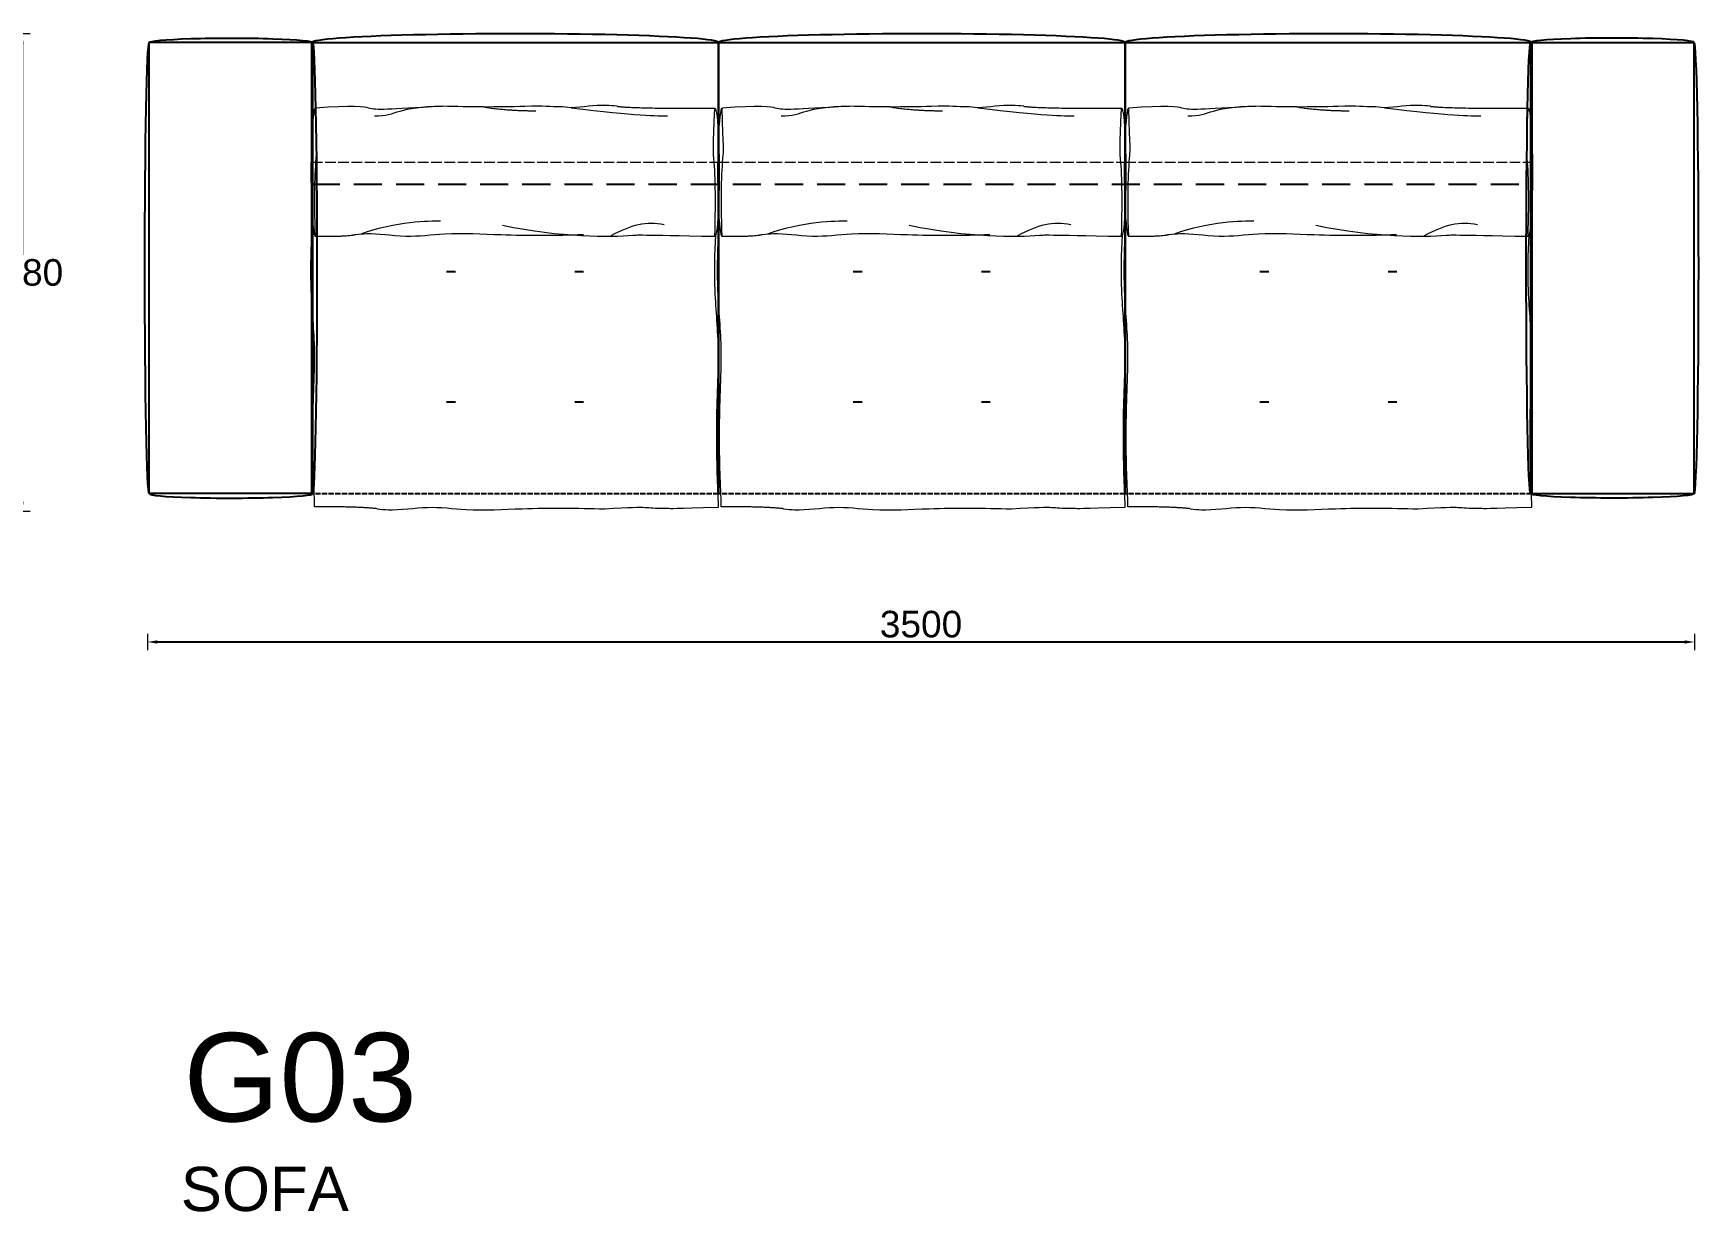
# Model space of a CAD drawing. Header units: millimetres. Extents: x 6668 to 47386, y -6732 to 35544.
# Drawn here: x 21568 to 25335, y 4254 to 6918 of the extents above; entities that cross this region are included whole.
import ezdxf

# ---------------------------------------------------------------- set-up
doc = ezdxf.new("R2010")
doc.units = ezdxf.units.MM
doc.linetypes.add('ACAD_ISO02W100', pattern=[15, 12, -3])
doc.linetypes.add('NASCOSTA', pattern=[9.525, 6.35, -3.175])
for name, color, linetype in [('_ARREDO', 7, 'Continuous'), ('LINEA', 7, 'Continuous'), ('TESTO', 1, 'Continuous')]:
    doc.layers.add(name, color=color, linetype=linetype)
doc.layers.add('_QUOTE', color=1, linetype='Continuous', lineweight=9)
doc.layers.add('_RULLO', color=8, linetype='Continuous', lineweight=9)
doc.styles.add('Arial', font='arial.ttf')
doc.styles.get("Standard").update_dxf_attribs({"font": 'arial.ttf'})
doc.dimstyles.new('1_1', dxfattribs={"dimscale": 15, "dimtxt": 4, "dimasz": 1.5, "dimexe": 1.25, "dimexo": 2, "dimtad": 1, "dimtih": 1, "dimtoh": 1, "dimdec": 0, "dimtxsty": 'Standard', "dimcen": 2.5, "dimclrd": 256, "dimclre": 256, "dimclrt": 256, "dimadec": 0, "dimazin": 0, "dimtfac": 1, "dimtdec": 0, "dimtmove": 0, "dimatfit": 3, "dimfxl": 1.25, "dimfxlon": 1, "dimlwe": 0, "dimarcsym": 0})

# ---------------------------------------------------------------- blocks, each defined once
blk = doc.blocks.new('armrest_38')
at = {"layer": '_ARREDO'}
for p, q in [((-19, -101.99), (-19, 0.01)), ((-19, -0.01), (18, 0.01)), ((18, -101.99), (18, 0.01)), ((-19, -101.99), (18, -101.99))]:
    blk.add_line(p, q, dxfattribs=at)
at = {"layer": '_ARREDO', "extrusion": (0, 0, -1)}
for centre, major_axis, ratio, start_param, end_param in [((-19, -50.99), (0, 51), 0.019608, 3.141593, 6.283185), ((-0.5, -101.99), (-18.5, 0), 0.054047, 3.14149, 6.304844)]:
    blk.add_ellipse(centre, major_axis=major_axis, ratio=ratio, start_param=start_param, end_param=end_param, dxfattribs=at)
at = {"layer": '_ARREDO'}
for centre, major_axis, ratio, start_param, end_param in [((-0.5, 0.01), (18.5, 0), 0.054047, -0.000103, 3.163251), ((18, -50.99), (0, 51), 0.019608, 3.141593, 6.283185)]:
    blk.add_ellipse(centre, major_axis=major_axis, ratio=ratio, start_param=start_param, end_param=end_param, dxfattribs=at)
blk = doc.blocks.new('*D226')
at = {"layer": '_QUOTE', "lineweight": 0, "transparency": 16777216}
for p, q in [((21826, 5560.5), (21826, 5523)), ((25325.9, 5560.5), (25325.9, 5523))]:
    blk.add_line(p, q, dxfattribs=at)
at = {"layer": '_QUOTE', "lineweight": -2, "transparency": 16777216}
blk.add_line((21848.5, 5541.8), (25303.4, 5541.8), dxfattribs=at)
at = {"layer": '_QUOTE', "transparency": 16777216}
for points in [[(21848.5, 5545.5), (21848.5, 5538), (21826, 5541.8)], [(25303.4, 5545.5), (25303.4, 5538), (25325.9, 5541.8)]]:
    blk.add_solid(points, dxfattribs=at)
at = {"layer": 'Defpoints', "color": 0, "transparency": 16777216}
for p in [(21826, 5951.9), (25325.9, 5951.9), (25325.9, 5541.8)]:
    blk.add_point(p, dxfattribs=at)
at = {"layer": '_QUOTE', "transparency": 16777216, "insert": (23576, 5581.8), "char_height": 60, "attachment_point": 5}
blk.add_mtext('3500', dxfattribs=at)
blk = doc.blocks.new('*D227')
at = {"layer": '_QUOTE', "lineweight": 0, "transparency": 16777216}
for p, q in [((21560.9, 6916.9), (21523.4, 6916.9)), ((21560.9, 5836.8), (21523.4, 5836.8))]:
    blk.add_line(p, q, dxfattribs=at)
at = {"layer": '_QUOTE', "lineweight": -2, "transparency": 16777216}
for p, q in [((21542.1, 6894.4), (21542.1, 6416.9)), ((21542.1, 5859.3), (21542.1, 6336.9))]:
    blk.add_line(p, q, dxfattribs=at)
at = {"layer": '_QUOTE', "transparency": 16777216}
for points in [[(21538.4, 6894.4), (21545.9, 6894.4), (21542.1, 6916.9)], [(21538.4, 5859.3), (21545.9, 5859.3), (21542.1, 5836.8)]]:
    blk.add_solid(points, dxfattribs=at)
at = {"layer": 'Defpoints', "color": 0, "transparency": 16777216}
for p in [(21542.1, 6916.9), (22657.7, 6916.9), (22610.2, 5836.8)]:
    blk.add_point(p, dxfattribs=at)
at = {"layer": '_QUOTE', "transparency": 16777216, "insert": (21542.1, 6376.9), "char_height": 60, "attachment_point": 5}
blk.add_mtext('1080', dxfattribs=at)

msp = doc.modelspace()

# ---------------------------------------------------------------- linework, layer by layer
at = {"layer": '_ARREDO'}
for p, q in [((23117.7, 5876.9), (23117.7, 6896.9)), ((23117.7, 6896.9), (24037.7, 6896.9)), ((24037.7, 6896.9), (24037.7, 5876.9)), ((23422.7, 6379.5), (23442.7, 6379.5)), ((23712.7, 6379.5), (23732.7, 6379.5)), ((23422.7, 6084.5), (23442.7, 6084.5)), ((23712.7, 6084.5), (23732.7, 6084.5))]:
    msp.add_line(p, q, dxfattribs=at)
at = {"layer": '_ARREDO', "linetype": 'ACAD_ISO02W100'}
for p, q in [((23117.7, 5876.9), (22197.7, 5876.9)), ((24037.7, 5876.9), (23117.7, 5876.9)), ((24957.7, 5876.9), (24037.7, 5876.9))]:
    msp.add_line(p, q, dxfattribs=at)
at = {"layer": '_ARREDO', "linetype": 'NASCOSTA', "ltscale": 10}
msp.add_lwpolyline([(22197.7, 6576.7), (24957.7, 6576.7)], dxfattribs=at)
at = {"layer": '_ARREDO'}
msp.add_ellipse((23577.7, 6896.8), major_axis=(460, 0.1), ratio=0.043679, start_param=-0.000011, end_param=3.141593, dxfattribs=at)
at = {"layer": '_ARREDO', "lineweight": 9}
for points, degree in [([(23116.6, 6336.5), (23114.9, 6377.3), (23115.5, 6418.1), (23118, 6458.7)], 3), ([(24030.2, 6336.3), (24028.5, 6378), (24029.2, 6419.7), (24031.7, 6461.2)], 3), ([(23123.9, 6200.8), (23123.2, 6245.9), (23118.5, 6291.2), (23116.6, 6336.5)], 3), ([(24037.5, 6200.5), (24036.8, 6245.7), (24032.1, 6291), (24030.2, 6336.3)], 3), ([(23122, 6109.5), (23123, 6140), (23124.4, 6170.3), (23123.9, 6200.8)], 3), ([(24035.6, 6109.3), (24036.6, 6139.7), (24038, 6170.1), (24037.5, 6200.5)], 3), ([(23121.5, 5922.8), (23119.4, 5985.2), (23119.9, 6047.5), (23122, 6109.5)], 3), ([(24035.1, 5922.6), (24033, 5985), (24033.5, 6047.3), (24035.6, 6109.3)], 3), ([(23124.1, 5847.2), (23123.7, 5872.3), (23122.4, 5897.6), (23121.5, 5922.8)], 3), ([(24037.7, 5846.9), (24037.3, 5872.1), (24036, 5897.4), (24035.1, 5922.6)], 3), ([(23265.2, 5843), (23218.5, 5848.2), (23124.1, 5847.2)], 2), ([(23265.2, 5843), (23273.9, 5841.9), (23282.2, 5841.1), (23290.3, 5840.8)], 3), ([(23290.3, 5840.8), (23316.7, 5840.1), (23352.7, 5845.2), (23379, 5846.1)], 3), ([(23379, 5846.1), (23408.1, 5847.1), (23437.4, 5843), (23466.9, 5841.3)], 3), ([(23466.9, 5841.3), (23508.9, 5839), (23551.3, 5841.7), (23593.6, 5843.1)], 3), ([(23593.6, 5843.1), (23656, 5845.3), (23718.3, 5844.7), (23780.3, 5842.7)], 3), ([(23780.3, 5842.7), (23899, 5850.2), (23857.1, 5843.6), (23922.4, 5844.3)], 3), ([(23922.4, 5844.3), (23929.2, 5843.7), (23936.1, 5843.1), (24037.7, 5846.9)], 3)]:
    msp.add_open_spline(points, degree=degree, dxfattribs=at)
at = {"layer": '_RULLO', "linetype": 'ACAD_ISO02W100', "ltscale": 2}
for points in [[(22197.7, 6896.7), (22197.7, 6626.7), (23117.7, 6626.7), (23117.7, 6896.7)], [(23117.7, 6896.7), (23117.7, 6626.7), (24037.7, 6626.7), (24037.7, 6896.7)], [(24037.7, 6896.7), (24037.7, 6626.7), (24957.7, 6626.7), (24957.7, 6896.7)]]:
    msp.add_lwpolyline(points, close=True, dxfattribs=at)
at = {"layer": '_RULLO'}
for centre in [(22205.8, 6603.7), (23125.8, 6603.7), (24045.8, 6603.7)]:
    msp.add_ellipse(centre, major_axis=(0, 145.1), ratio=0.069077, start_param=0, end_param=3.141593, dxfattribs=at)
at = {"layer": '_RULLO', "extrusion": (0, 0, -1)}
for centre in [(23109.4, 6603.5), (24029.4, 6603.5), (24949.4, 6603.5)]:
    msp.add_ellipse(centre, major_axis=(0, 145.1), ratio=0.069077, start_param=0, end_param=3.141593, dxfattribs=at)
at = {"layer": '_RULLO', "lineweight": 9}
for points, degree in [([(22326, 6748.9), (22319.2, 6752.6), (22289.1, 6754.3), (22205.8, 6748.8)], 3), ([(22208.5, 6643.5), (22209.1, 6650.4), (22209.7, 6657.3), (22205.8, 6748.8)], 3), ([(22493.2, 6753.1), (22364.5, 6745.6), (22346.9, 6743.2), (22326, 6748.9)], 3), ([(22339.8, 6731), (22391.6, 6731), (22391.6, 6753.1), (22493.2, 6753.1)], 3), ([(22679.9, 6752.6), (22617.5, 6750.5), (22555.2, 6751.1), (22493.2, 6753.1)], 3), ([(22586.5, 6751.3), (22641.6, 6742.8), (22704.9, 6742.8)], 2), ([(22757.8, 6751.9), (22740.4, 6751.3), (22722.2, 6754.1), (22679.9, 6752.6)], 3), ([(22784.5, 6749.6), (22773.5, 6750.7), (22768.7, 6752.2), (22757.8, 6751.9)], 3), ([(22863.2, 6755), (22836.8, 6755.7), (22810.7, 6750.6), (22784.5, 6749.6)], 3), ([(22784.5, 6749.6), (22931.6, 6731.4), (22981.8, 6731.4), (23002.1, 6731.4)], 3), ([(22888.3, 6752.8), (22879.5, 6753.9), (22871.3, 6754.7), (22863.2, 6755)], 3), ([(22888.3, 6752.8), (22935, 6747.5), (23109.4, 6748.6)], 2), ([(23106.7, 6643.3), (23106.2, 6650.2), (23105.5, 6657), (23109.4, 6748.6)], 3), ([(23246, 6748.9), (23239.2, 6752.6), (23209.1, 6754.3), (23125.8, 6748.8)], 3), ([(23128.5, 6643.5), (23129.1, 6650.4), (23129.7, 6657.3), (23125.8, 6748.8)], 3), ([(23413.2, 6753.1), (23284.5, 6745.6), (23266.9, 6743.2), (23246, 6748.9)], 3), ([(23259.8, 6731), (23311.6, 6731), (23311.6, 6753.1), (23413.2, 6753.1)], 3), ([(23599.9, 6752.6), (23537.5, 6750.5), (23475.2, 6751.1), (23413.2, 6753.1)], 3), ([(23506.5, 6751.3), (23561.6, 6742.8), (23624.9, 6742.8)], 2), ([(23677.8, 6751.9), (23660.4, 6751.3), (23642.2, 6754.1), (23599.9, 6752.6)], 3), ([(23704.5, 6749.6), (23693.5, 6750.7), (23688.7, 6752.2), (23677.8, 6751.9)], 3), ([(23783.2, 6755), (23756.8, 6755.7), (23730.7, 6750.6), (23704.5, 6749.6)], 3), ([(23704.5, 6749.6), (23851.6, 6731.4), (23901.8, 6731.4), (23922.1, 6731.4)], 3), ([(23808.3, 6752.8), (23799.5, 6753.9), (23791.3, 6754.7), (23783.2, 6755)], 3), ([(23808.3, 6752.8), (23855, 6747.5), (24029.4, 6748.6)], 2), ([(24026.7, 6643.3), (24026.2, 6650.2), (24025.5, 6657), (24029.4, 6748.6)], 3), ([(24166, 6748.9), (24159.2, 6752.6), (24129.1, 6754.3), (24045.8, 6748.8)], 3), ([(24048.5, 6643.5), (24049.1, 6650.4), (24049.7, 6657.3), (24045.8, 6748.8)], 3), ([(24333.2, 6753.1), (24204.5, 6745.6), (24186.9, 6743.2), (24166, 6748.9)], 3), ([(24179.8, 6731), (24231.6, 6731), (24231.6, 6753.1), (24333.2, 6753.1)], 3), ([(24519.9, 6752.6), (24457.5, 6750.5), (24395.2, 6751.1), (24333.2, 6753.1)], 3), ([(24426.5, 6751.3), (24481.6, 6742.8), (24544.9, 6742.8)], 2), ([(24597.8, 6751.9), (24580.4, 6751.3), (24562.2, 6754.1), (24519.9, 6752.6)], 3), ([(24624.5, 6749.6), (24613.5, 6750.7), (24608.7, 6752.2), (24597.8, 6751.9)], 3), ([(24703.2, 6754.9), (24676.8, 6755.7), (24650.7, 6750.5), (24624.5, 6749.6)], 3), ([(24624.5, 6749.6), (24771.6, 6731.4), (24821.8, 6731.4), (24842.1, 6731.4)], 3), ([(24728.3, 6752.8), (24719.5, 6753.9), (24711.3, 6754.7), (24703.2, 6754.9)], 3), ([(24728.3, 6752.8), (24775, 6747.5), (24949.4, 6748.6)], 2), ([(24946.7, 6643.3), (24946.2, 6650.2), (24945.5, 6657), (24949.4, 6748.6)], 3), ([(22205.8, 6458.6), (22203, 6551.7), (22204.6, 6597.7), (22208.5, 6643.5)], 3), ([(23109.4, 6458.4), (23112.3, 6551.5), (23110.6, 6597.5), (23106.7, 6643.3)], 3), ([(23125.8, 6458.6), (23123, 6551.7), (23124.6, 6597.7), (23128.5, 6643.5)], 3), ([(24029.4, 6458.4), (24032.3, 6551.4), (24030.6, 6597.5), (24026.7, 6643.3)], 3), ([(24045.8, 6458.6), (24043, 6551.7), (24044.6, 6597.7), (24048.5, 6643.5)], 3), ([(24949.4, 6458.4), (24952.3, 6551.4), (24950.6, 6597.5), (24946.7, 6643.3)], 3), ([(22309.4, 6464.2), (22387.7, 6494), (22463.8, 6494), (22489, 6494)], 3), ([(22629.4, 6484.1), (22762.4, 6456.2), (22872.6, 6457.2), (22924.1, 6461.5)], 3), ([(22994.9, 6484.6), (22954.7, 6494), (22920.3, 6484.1), (22874, 6460.2)], 3), ([(23229.4, 6464.2), (23307.7, 6494), (23383.8, 6494), (23409, 6494)], 3), ([(23549.4, 6484.1), (23682.4, 6456.2), (23792.6, 6457.2), (23844.1, 6461.5)], 3), ([(23914.9, 6484.6), (23874.7, 6494), (23840.3, 6484.1), (23794, 6460.2)], 3), ([(24149.4, 6464.2), (24227.7, 6494), (24303.8, 6494), (24329, 6494)], 3), ([(24469.4, 6484.1), (24602.4, 6456.2), (24712.6, 6457.2), (24764.1, 6461.5)], 3), ([(24834.9, 6484.6), (24794.7, 6494), (24760.3, 6484.1), (24714, 6460.2)], 3), ([(22296.9, 6462.8), (22281.1, 6457.2), (22205.8, 6458.6)], 2), ([(22296.9, 6462.8), (22305.7, 6463.9), (22313.9, 6464.7), (22322, 6465)], 3), ([(22322, 6465), (22348.4, 6465.7), (22374.5, 6460.6), (22410.7, 6459.6)], 3), ([(22410.7, 6459.6), (22439.8, 6458.7), (22469.1, 6462.8), (22498.6, 6464.5)], 3), ([(22498.6, 6464.5), (22540.6, 6466.8), (22583, 6464.1), (22625.3, 6462.7)], 3), ([(22625.3, 6462.7), (22687.7, 6460.5), (22750, 6461.1), (22812, 6463.1)], 3), ([(22924.1, 6461.5), (22930.9, 6462.1), (22937.8, 6462.7), (23109.4, 6458.9)], 3), ([(23216.9, 6462.8), (23201.1, 6457.2), (23125.8, 6458.6)], 2), ([(23216.9, 6462.8), (23225.7, 6463.9), (23233.9, 6464.7), (23242, 6465)], 3), ([(23242, 6465), (23268.4, 6465.7), (23294.5, 6460.6), (23330.7, 6459.6)], 3), ([(23330.7, 6459.6), (23359.8, 6458.7), (23389.1, 6462.8), (23418.6, 6464.5)], 3), ([(23418.6, 6464.5), (23460.6, 6466.8), (23503, 6464.1), (23545.3, 6462.7)], 3), ([(23545.3, 6462.7), (23607.7, 6460.5), (23670, 6461.1), (23732, 6463.1)], 3), ([(23844.1, 6461.5), (23850.9, 6462.1), (23857.8, 6462.7), (24029.4, 6458.9)], 3), ([(24136.9, 6462.8), (24121.1, 6457.2), (24045.8, 6458.6)], 2), ([(24136.9, 6462.8), (24145.7, 6463.9), (24153.9, 6464.7), (24162, 6465)], 3), ([(24162, 6465), (24188.4, 6465.7), (24214.5, 6460.6), (24250.7, 6459.6)], 3), ([(24250.7, 6459.6), (24279.8, 6458.6), (24309.1, 6462.8), (24338.6, 6464.4)], 3), ([(24338.6, 6464.4), (24380.6, 6466.8), (24423, 6464.1), (24465.3, 6462.7)], 3), ([(24465.3, 6462.7), (24527.7, 6460.5), (24590, 6461.1), (24652, 6463.1)], 3), ([(24764.1, 6461.5), (24770.9, 6462.1), (24777.8, 6462.7), (24949.4, 6458.9)], 3)]:
    msp.add_open_spline(points, degree=degree, dxfattribs=at)
at = {"layer": 'LINEA'}
for p, q in [((22197.7, 5876.9), (22197.7, 6896.9)), ((22197.7, 6896.9), (23117.7, 6896.9)), ((23117.7, 6896.9), (23117.7, 5876.9)), ((24037.7, 5876.9), (24037.7, 6896.9)), ((24037.7, 6896.9), (24957.7, 6896.9)), ((24957.7, 6896.9), (24957.7, 5876.9)), ((22502.7, 6379.5), (22522.7, 6379.5)), ((22792.7, 6379.5), (22812.7, 6379.5)), ((24342.7, 6379.5), (24362.7, 6379.5)), ((24632.7, 6379.5), (24652.7, 6379.5)), ((22502.7, 6084.5), (22522.7, 6084.5)), ((22792.7, 6084.5), (22812.7, 6084.5)), ((24342.7, 6084.5), (24362.7, 6084.5)), ((24632.7, 6084.5), (24652.7, 6084.5))]:
    msp.add_line(p, q, dxfattribs=at)
for centre in [(22657.7, 6896.8), (24497.7, 6896.8)]:
    msp.add_ellipse(centre, major_axis=(460, 0.1), ratio=0.043679, start_param=-0.000011, end_param=3.141593, dxfattribs=at)
at = {"layer": 'LINEA', "lineweight": 9}
for points, degree in [([(22196.6, 6336.5), (22194.9, 6377.3), (22195.5, 6418.1), (22198, 6458.7)], 3), ([(23110.2, 6336.3), (23108.5, 6378), (23109.2, 6419.7), (23111.7, 6461.2)], 3), ([(24036.6, 6336.5), (24034.9, 6377.3), (24035.5, 6418.1), (24038, 6458.7)], 3), ([(24950.2, 6336.3), (24948.5, 6377.9), (24949.2, 6419.7), (24951.7, 6461.2)], 3), ([(22203.9, 6200.8), (22203.2, 6245.9), (22198.5, 6291.2), (22196.6, 6336.5)], 3), ([(23117.5, 6200.5), (23116.8, 6245.7), (23112.1, 6291), (23110.2, 6336.3)], 3), ([(24043.9, 6200.8), (24043.2, 6245.9), (24038.5, 6291.2), (24036.6, 6336.5)], 3), ([(24957.5, 6200.5), (24956.8, 6245.7), (24952.1, 6291), (24950.2, 6336.3)], 3), ([(22202, 6109.5), (22203, 6140), (22204.4, 6170.3), (22203.9, 6200.8)], 3), ([(23115.6, 6109.3), (23116.6, 6139.7), (23118, 6170.1), (23117.5, 6200.5)], 3), ([(24042, 6109.5), (24043, 6140), (24044.4, 6170.3), (24043.9, 6200.8)], 3), ([(24955.6, 6109.3), (24956.6, 6139.7), (24958, 6170.1), (24957.5, 6200.5)], 3), ([(22201.5, 5922.8), (22199.4, 5985.2), (22199.9, 6047.5), (22202, 6109.5)], 3), ([(23115.1, 5922.6), (23113, 5985), (23113.5, 6047.3), (23115.6, 6109.3)], 3), ([(24041.5, 5922.8), (24039.4, 5985.2), (24039.9, 6047.5), (24042, 6109.5)], 3), ([(24955.1, 5922.6), (24953, 5985), (24953.5, 6047.3), (24955.6, 6109.3)], 3), ([(22204.1, 5847.2), (22203.7, 5872.3), (22202.4, 5897.6), (22201.5, 5922.8)], 3), ([(23117.7, 5846.9), (23117.3, 5872.1), (23116, 5897.4), (23115.1, 5922.6)], 3), ([(24044.1, 5847.2), (24043.7, 5872.3), (24042.4, 5897.6), (24041.5, 5922.8)], 3), ([(24957.7, 5846.9), (24957.3, 5872.1), (24956, 5897.4), (24955.1, 5922.6)], 3), ([(22345.2, 5843), (22298.5, 5848.2), (22204.1, 5847.2)], 2), ([(22345.2, 5843), (22353.9, 5841.9), (22362.2, 5841.1), (22370.3, 5840.8)], 3), ([(22370.3, 5840.8), (22396.7, 5840.1), (22432.7, 5845.2), (22459, 5846.2)], 3), ([(22459, 5846.2), (22488.1, 5847.1), (22517.4, 5843), (22546.9, 5841.3)], 3), ([(22546.9, 5841.3), (22588.9, 5839), (22631.3, 5841.7), (22673.6, 5843.1)], 3), ([(22673.6, 5843.1), (22736, 5845.3), (22798.3, 5844.7), (22860.3, 5842.7)], 3), ([(22860.3, 5842.7), (22979, 5850.2), (22937.1, 5843.6), (23002.4, 5844.3)], 3), ([(23002.4, 5844.3), (23009.2, 5843.7), (23016.1, 5843.1), (23117.7, 5846.9)], 3), ([(24185.2, 5843), (24138.5, 5848.2), (24044.1, 5847.2)], 2), ([(24185.2, 5843), (24193.9, 5841.9), (24202.2, 5841.1), (24210.3, 5840.8)], 3), ([(24210.3, 5840.8), (24236.7, 5840.1), (24272.7, 5845.2), (24299, 5846.1)], 3), ([(24299, 5846.1), (24328.1, 5847.1), (24357.4, 5843), (24386.9, 5841.3)], 3), ([(24386.9, 5841.3), (24428.9, 5839), (24471.3, 5841.7), (24513.6, 5843.1)], 3), ([(24513.6, 5843.1), (24576, 5845.2), (24638.3, 5844.7), (24700.3, 5842.7)], 3), ([(24700.3, 5842.7), (24819, 5850.2), (24777.1, 5843.6), (24842.4, 5844.3)], 3), ([(24842.4, 5844.3), (24849.2, 5843.7), (24856.1, 5843.1), (24957.7, 5846.9)], 3)]:
    msp.add_open_spline(points, degree=degree, dxfattribs=at)

# ---------------------------------------------------------------- block references
at = {"layer": '_ARREDO', "yscale": 10, "zscale": 10}
for p, xscale in [((22010, 6897), -10), ((25145.3, 6897), 10)]:
    msp.add_blockref('armrest_38', p, dxfattribs=dict(at, xscale=xscale))

# ---------------------------------------------------------------- texts
at = {"layer": 'TESTO', "style": 'Arial'}
for s, height, p in [('G03', 200, (21907.5, 4457.8)), ('SOFA', 100, (21901.2, 4255.2))]:
    msp.add_text(s, height=height, dxfattribs=at).set_placement(p)

# ---------------------------------------------------------------- dimensions: what is measured, and where the dimension line sits
at = {"layer": '_QUOTE'}
dim = msp.add_linear_dim(base=(21542.1, 6916.9), p1=(22610.2, 5836.8), p2=(22657.7, 6916.9), angle=90, dimstyle='1_1', dxfattribs=at)
dim.commit()
dim.dimension.update_dxf_attribs({"geometry": '*D227', "text_midpoint": (21542.1, 6376.9)})
dim = msp.add_linear_dim(base=(25325.9, 5541.8), p1=(21826, 5951.9), p2=(25325.9, 5951.9), dimstyle='1_1', dxfattribs=at)
dim.commit()
dim.dimension.update_dxf_attribs({"geometry": '*D226', "text_midpoint": (23576, 5581.8)})

doc.saveas('drawing.dxf')
